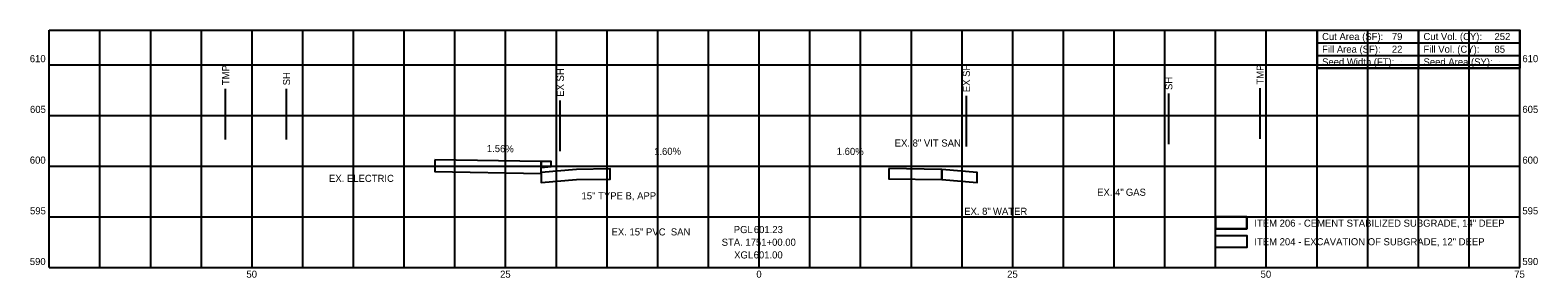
# Model space of a CAD drawing. Extents: x -72 to 205, y 589 to 613.
import ezdxf

# ---------------------------------------------------------------- set-up
doc = ezdxf.new("R2010")
doc.units = 0
for name, color, linetype in [('_CIVIL_CONSTRUCTION', 7, 'Continuous'), ('CM_Corridor_Bottom_Mesh', 7, 'Continuous'), ('Default', 7, 'Continuous'), ('DV_X_Text', 7, 'Continuous'), ('PF_X_Ground_Line', 7, 'Continuous'), ('RW_P_Prelim_RW', 7, 'Continuous'), ('SC_Scratch2', 7, 'Continuous'), ('SC_Scratch5', 7, 'Continuous'), ('SC_Scratch6', 7, 'Continuous'), ('SC_Scratch7', 7, 'Continuous'), ('UT_X_Water_Cells', 7, 'Continuous'), ('VG_X_Cells', 7, 'Continuous')]:
    doc.layers.add(name, color=color, linetype=linetype)

msp = doc.modelspace()

# ---------------------------------------------------------------- linework, layer by layer
at = {"layer": '_CIVIL_CONSTRUCTION'}
for p, q in [((-70, 613.41), (75, 613.41)), ((-70, 590), (-70, 613.41)), ((-70, 613.41), (75, 613.41)), ((-70, 590), (-70, 613.41)), ((-65, 590), (-65, 613.41)), ((-65, 590), (-65, 613.41)), ((-60, 590), (-60, 613.41)), ((-60, 590), (-60, 613.41)), ((-55, 590), (-55, 613.41)), ((-55, 590), (-55, 613.41)), ((-50, 590), (-50, 613.41)), ((-50, 590), (-50, 613.41)), ((-45, 590), (-45, 613.41)), ((-45, 590), (-45, 613.41)), ((-40, 590), (-40, 613.41)), ((-40, 590), (-40, 613.41)), ((-35, 590), (-35, 613.41)), ((-35, 590), (-35, 613.41)), ((-30, 590), (-30, 613.41)), ((-30, 590), (-30, 613.41)), ((-25, 590), (-25, 613.41)), ((-25, 590), (-25, 613.41)), ((-20, 590), (-20, 613.41)), ((-20, 590), (-20, 613.41)), ((-15, 590), (-15, 613.41)), ((-15, 590), (-15, 613.41)), ((-10, 590), (-10, 613.41)), ((-10, 590), (-10, 613.41)), ((-5, 590), (-5, 613.41)), ((-5, 590), (-5, 613.41)), ((0, 590), (0, 613.41)), ((0, 590), (0, 613.41)), ((5, 590), (5, 613.41)), ((5, 590), (5, 613.41)), ((10, 590), (10, 613.41)), ((10, 590), (10, 613.41)), ((15, 590), (15, 613.41)), ((15, 590), (15, 613.41)), ((20, 590), (20, 613.41)), ((20, 590), (20, 613.41)), ((25, 590), (25, 613.41)), ((25, 590), (25, 613.41)), ((30, 590), (30, 613.41)), ((30, 590), (30, 613.41)), ((35, 590), (35, 613.41)), ((35, 590), (35, 613.41)), ((40, 590), (40, 613.41)), ((40, 590), (40, 613.41)), ((45, 590), (45, 613.41)), ((45, 590), (45, 613.41)), ((50, 590), (50, 613.41)), ((50, 590), (50, 613.41)), ((55, 590), (55, 613.41)), ((55, 590), (55, 613.41)), ((60, 590), (60, 613.41)), ((60, 590), (60, 613.41)), ((65, 590), (65, 613.41)), ((65, 590), (65, 613.41)), ((70, 590), (70, 613.41)), ((70, 590), (70, 613.41)), ((75, 590), (75, 613.41)), ((75, 590), (75, 613.41)), ((-70, 610), (75, 610)), ((-70, 610), (75, 610)), ((-70, 605), (75, 605)), ((-70, 605), (75, 605)), ((-70, 600), (75, 600)), ((-70, 600), (75, 600)), ((-70, 595), (75, 595)), ((-70, 595), (75, 595)), ((-70, 590), (75, 590)), ((-70, 590), (75, 590))]:
    msp.add_line(p, q, dxfattribs=at)
at = {"layer": 'CM_Corridor_Bottom_Mesh'}
for p, q in [((20.43, 601.94), (20.43, 606.94)), ((-19.61, 601.49), (-19.61, 606.49))]:
    msp.add_line(p, q, dxfattribs=at)
at = {"layer": 'Default'}
msp.add_circle((75, 613.41), 0.000417, dxfattribs=at)
msp.add_circle((75, 613.41), 0.000417, dxfattribs=at)
msp.add_circle((75, 613.41), 0.000417, dxfattribs=at)
msp.add_circle((75, 613.41), 0.000417, dxfattribs=at)
msp.add_circle((75, 613.41), 0.000417, dxfattribs=at)
msp.add_circle((75, 613.41), 0.000417, dxfattribs=at)
msp.add_circle((75, 613.41), 0.000417, dxfattribs=at)
msp.add_circle((75, 613.41), 0.000417, dxfattribs=at)
msp.add_circle((75, 613.41), 0.000417, dxfattribs=at)
msp.add_circle((75, 613.41), 0.000417, dxfattribs=at)
msp.add_circle((75, 613.41), 0.000417, dxfattribs=at)
msp.add_circle((75, 613.41), 0.000417, dxfattribs=at)
at = {"layer": 'PF_X_Ground_Line'}
for p, q in [((55, 613.41), (75, 613.41)), ((55, 613.41), (55, 610.91)), ((65, 613.41), (65, 609.66)), ((75, 613.41), (75, 610.91)), ((55, 612.16), (75, 612.16)), ((55, 610.91), (75, 610.91)), ((63.3, 610.28), (63.3, 610.28)), ((72.95, 610.28), (72.95, 610.28))]:
    msp.add_line(p, q, dxfattribs=at)
msp.add_lwpolyline([(55, 610.91), (55, 609.66), (75, 609.66), (75, 610.91)], dxfattribs=at)
at = {"layer": 'RW_P_Prelim_RW'}
for p, q in [((-52.61, 602.64), (-52.61, 607.64)), ((49.39, 602.69), (49.39, 607.69))]:
    msp.add_line(p, q, dxfattribs=at)
at = {"layer": 'SC_Scratch2'}
msp.add_lwpolyline([(55, 613.41), (75, 613.41), (75, 609.66), (55, 609.66)], close=True, dxfattribs=at)
at = {"layer": 'SC_Scratch5'}
for points in [[(-32, 600.63), (-32, 599.46), (-21.5, 599.29), (-21.5, 600.46)], [(-21.5, 600.46), (-21.5, 599.88), (-20.5, 599.97), (-20.5, 600.45)], [(-18, 599.68), (-21.5, 599.38), (-21.5, 598.38), (-18, 598.68), (-14.68, 598.73), (-14.68, 599.73)], [(12.77, 599.76), (12.77, 598.76), (18, 598.68), (18, 599.68)], [(18, 599.68), (18, 598.68), (21.5, 598.38), (21.5, 599.38)], [(45, 595), (45, 593.83), (48.07, 593.83), (48.07, 595)], [(45, 593.16), (48.07, 593.16), (48.07, 591.99), (45, 591.99)], [(45, 593.16), (48.07, 593.16), (48.07, 591.99), (45, 591.99)]]:
    msp.add_lwpolyline(points, close=True, dxfattribs=at)
at = {"layer": 'SC_Scratch6'}
for p, q in [((-46.61, 602.62), (-46.61, 607.62)), ((40.39, 602.16), (40.39, 607.16))]:
    msp.add_line(p, q, dxfattribs=at)
at = {"layer": 'UT_X_Water_Cells'}
for points in [[(48.07, 593.83), (45, 593.83), (45, 595), (48.07, 595)], [(48.07, 591.99), (45, 591.99), (45, 593.16), (48.07, 593.16)]]:
    msp.add_lwpolyline(points, close=True, dxfattribs=at)

# ---------------------------------------------------------------- texts
at = {"layer": 'CM_Corridor_Bottom_Mesh'}
for p in [(-19.26, 606.84), (20.78, 607.29)]:
    msp.add_text('EX SH', height=0.7, rotation=90, dxfattribs=at).set_placement(p)
at = {"layer": 'DV_X_Text'}
msp.add_text('EX. ELECTRIC', height=0.7, dxfattribs=at).set_placement((-42.42, 598.45))
at = {"layer": 'RW_P_Prelim_RW'}
for p in [(-52.26, 607.99), (49.74, 608.04)]:
    msp.add_text('TMP', height=0.7, rotation=90, dxfattribs=at).set_placement(p)
at = {"layer": 'SC_Scratch6'}
for p in [(-46.26, 607.97), (40.74, 607.51)]:
    msp.add_text('SH', height=0.7, rotation=90, dxfattribs=at).set_placement(p)
at = {"layer": 'SC_Scratch7'}
for s, p in [('EX. 8"', (20.21, 595.2)), ('WATER', (23.05, 595.2))]:
    msp.add_text(s, height=0.7, dxfattribs=at).set_placement(p)
at = {"layer": 'UT_X_Water_Cells'}
for s, p in [('Cut Area (SF):', (55.5, 612.43)), ('79', (62.38, 612.43)), ('Cut Vol. (CY):', (65.5, 612.43)), ('252', (72.5, 612.43)), ('Fill Area (SF):', (55.5, 611.18)), ('22', (62.38, 611.18)), ('Fill Vol. (CY):', (65.5, 611.18)), ('85', (72.5, 611.18)), ('610', (-71.92, 610.25)), ('610', (-71.92, 610.25)), ('Seed Width (FT):', (55.5, 609.93)), ('Seed Area (SY):', (65.5, 609.93)), ('610', (75.25, 610.25)), ('610', (75.25, 610.25)), ('605', (-71.9, 605.25)), ('605', (-71.9, 605.25)), ('605', (75.25, 605.25)), ('605', (75.25, 605.25)), ('EX. 8" VIT SAN', (13.36, 601.93)), ('600', (-71.92, 600.25)), ('600', (-71.92, 600.25)), ('600', (75.25, 600.25)), ('600', (75.25, 600.25)), ('15" TYPE B, APP', (-17.52, 596.73)), ('595', (-71.9, 595.25)), ('595', (-71.9, 595.25)), ('ITEM 206 - CEMENT STABILIZED SUBGRADE, 14" DEEP', (48.82, 594.03)), ('595', (75.25, 595.25)), ('595', (75.25, 595.25)), ('EX. 15" PVC  SAN', (-14.56, 593.17)), ('PGL ', (-2.51, 593.4)), ('601.23', (-0.53, 593.4)), ('STA. 1751+00.00', (-3.7, 592.15)), ('ITEM 204 - EXCAVATION OF SUBGRADE, 12" DEEP', (48.82, 592.2)), ('590', (-71.92, 590.25)), ('590', (-71.92, 590.25)), ('XGL ', (-2.47, 590.9)), ('601.00', (-0.55, 590.9)), ('590', (75.25, 590.25)), ('590', (75.25, 590.25)), ('50', (-50.56, 589)), ('25', (-25.55, 589)), ('0', (-0.28, 589)), ('25', (24.45, 589)), ('50', (49.44, 589)), ('75', (74.45, 589))]:
    msp.add_text(s, height=0.7, dxfattribs=at).set_placement(p)
for s, rotation, p in [('1.56%', 359.1063, (-26.86, 601.4)), ('1.60%', 0.9167, (-10.36, 601.09)), ('1.60%', 359.0833, (7.64, 601.13))]:
    msp.add_text(s, height=0.7, rotation=rotation, dxfattribs=at).set_placement(p)
at = {"layer": 'VG_X_Cells'}
for s, p in [('EX. 4"', (33.32, 597.08)), ('GAS', (36.15, 597.08))]:
    msp.add_text(s, height=0.7, dxfattribs=at).set_placement(p)

doc.saveas('drawing.dxf')
